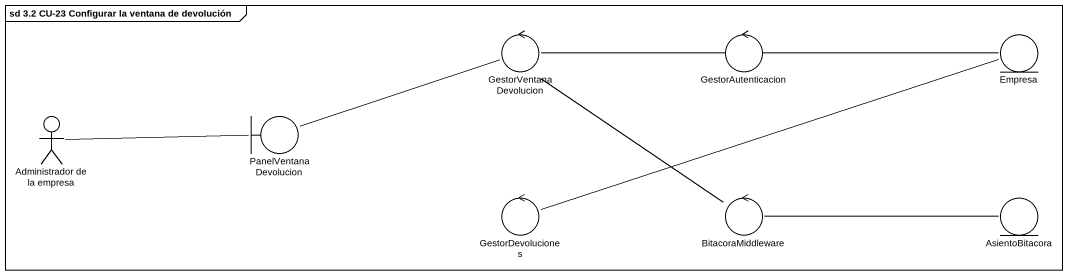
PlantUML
@startuml
mainframe sd 3.2 CU-23 Configurar la ventana de devolución
control GestorVentanaDevolucion
control GestorAutenticacion
entity Empresa
actor "Administrador de la empresa" as Administrador_de_la_empresa
boundary PanelVentanaDevolucion
control GestorDevoluciones
control BitacoraMiddleware
entity AsientoBitacora
GestorVentanaDevolucion -left- PanelVentanaDevolucion
GestorAutenticacion -left- GestorVentanaDevolucion
Empresa -left- GestorVentanaDevolucion
Empresa -left- GestorDevoluciones
Administrador_de_la_empresa -right- PanelVentanaDevolucion
BitacoraMiddleware -up- GestorVentanaDevolucion
AsientoBitacora -left- BitacoraMiddleware
@enduml
